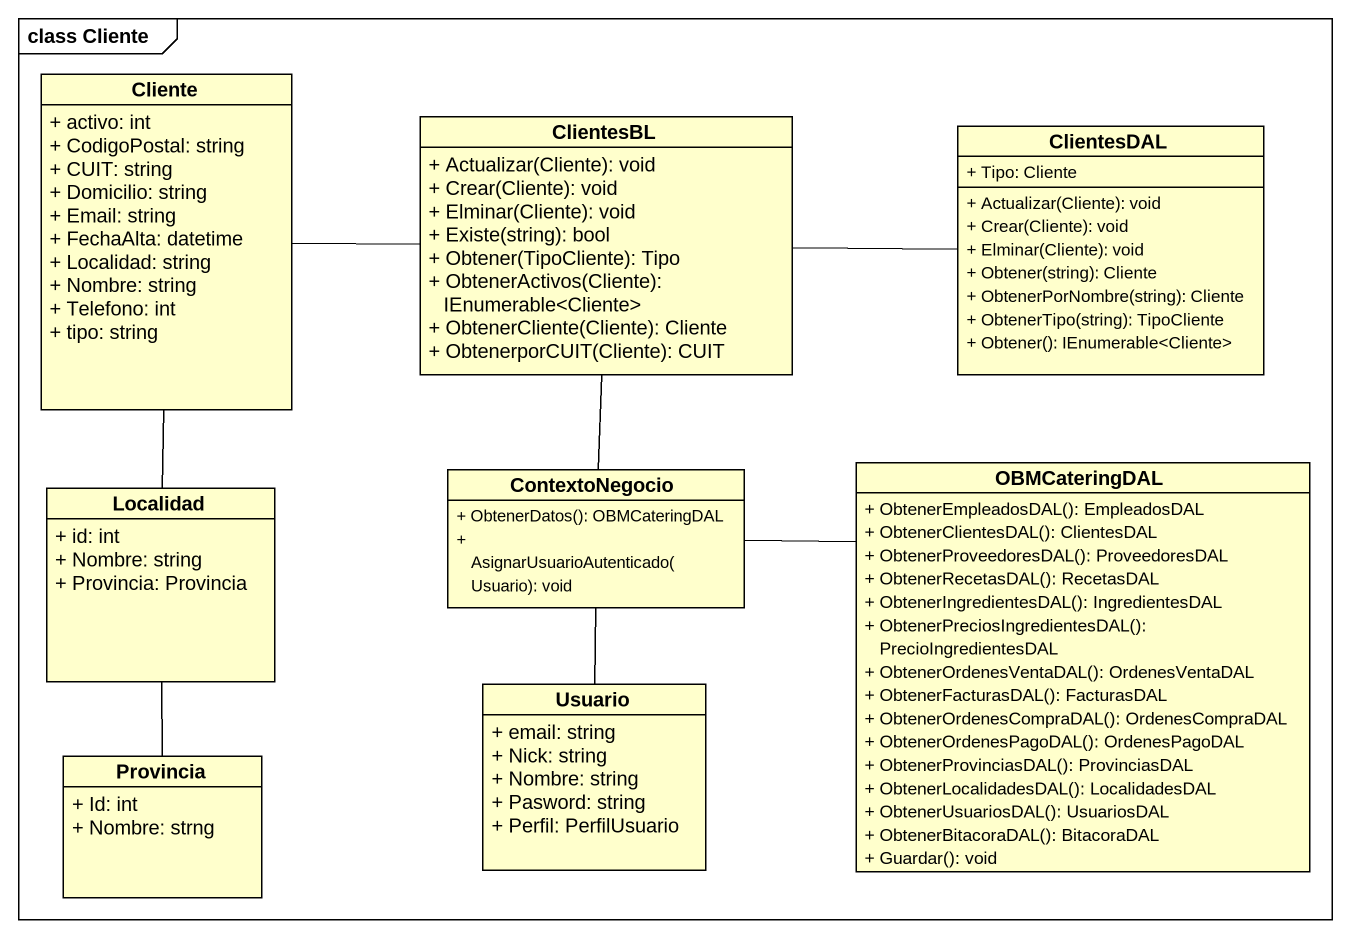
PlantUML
@startuml
mainframe class Cliente
hide circle
hide empty members
skinparam classAttributeIconSize 0
class Cliente {
  + activo: int
  + CodigoPostal: string
  + CUIT: string
  + Domicilio: string
  + Email: string
  + FechaAlta: datetime
  + Localidad: string
  + Nombre: string
  + Telefono: int
  + tipo: string
}
class ClientesBL {
  + Actualizar(Cliente): void
  + Crear(Cliente): void
  + Elminar(Cliente): void
  + Existe(string): bool
  + Obtener(TipoCliente): Tipo
  + ObtenerActivos(Cliente): IEnumerable<Cliente>
  + ObtenerCliente(Cliente): Cliente
  + ObtenerporCUIT(Cliente): CUIT
}
class ClientesDAL {
  + Tipo: Cliente
  + Actualizar(Cliente): void
  + Crear(Cliente): void
  + Elminar(Cliente): void
  + Obtener(string): Cliente
  + ObtenerPorNombre(string): Cliente
  + ObtenerTipo(string): TipoCliente
  + Obtener(): IEnumerable<Cliente>
}
class Localidad {
  + id: int
  + Nombre: string
  + Provincia: Provincia
}
class ContextoNegocio {
  + ObtenerDatos(): OBMCateringDAL
  + AsignarUsuarioAutenticado(Usuario): void
}
class OBMCateringDAL {
  + ObtenerEmpleadosDAL(): EmpleadosDAL
  + ObtenerClientesDAL(): ClientesDAL
  + ObtenerProveedoresDAL(): ProveedoresDAL
  + ObtenerRecetasDAL(): RecetasDAL
  + ObtenerIngredientesDAL(): IngredientesDAL
  + ObtenerPreciosIngredientesDAL(): PrecioIngredientesDAL
  + ObtenerOrdenesVentaDAL(): OrdenesVentaDAL
  + ObtenerFacturasDAL(): FacturasDAL
  + ObtenerOrdenesCompraDAL(): OrdenesCompraDAL
  + ObtenerOrdenesPagoDAL(): OrdenesPagoDAL
  + ObtenerProvinciasDAL(): ProvinciasDAL
  + ObtenerLocalidadesDAL(): LocalidadesDAL
  + ObtenerUsuariosDAL(): UsuariosDAL
  + ObtenerBitacoraDAL(): BitacoraDAL
  + Guardar(): void
}
class Usuario {
  + email: string
  + Nick: string
  + Nombre: string
  + Pasword: string
  + Perfil: PerfilUsuario
}
class Provincia {
  + Id: int
  + Nombre: strng
}
Cliente -right- ClientesBL
Cliente -- Localidad
ClientesBL -right- ClientesDAL
ClientesBL -- ContextoNegocio
Localidad -- Provincia
ContextoNegocio -right- OBMCateringDAL
ContextoNegocio -- Usuario
@enduml
